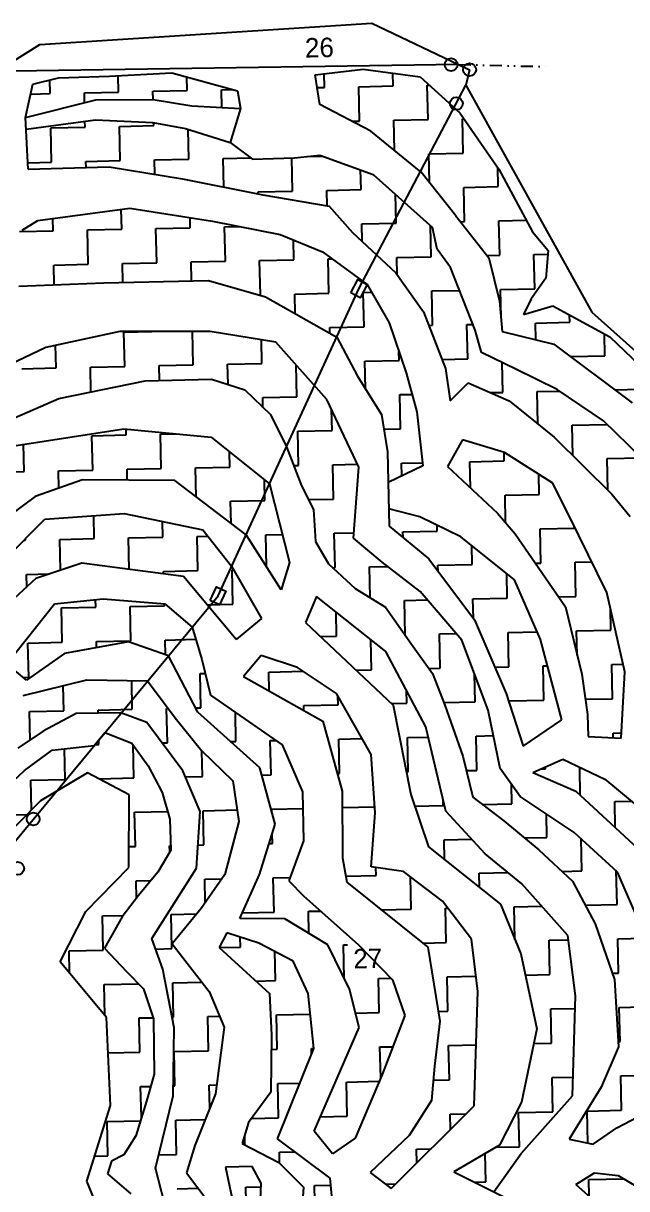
# Model space of a CAD drawing. Header units: metres. Extents: x 307416 to 309442, y 1927193 to 1928840.
# Drawn here: x 308684.5 to 308931.3, y 1928275.8 to 1928752.5 of the extents above; entities that cross this region are included whole.
import ezdxf

# ---------------------------------------------------------------- set-up
doc = ezdxf.new("R2010")
doc.units = ezdxf.units.M
doc.linetypes.add('DIVIDE', pattern=[1.25, 0.5, -0.25, 0, -0.25, 0, -0.25])
for name, color, linetype in [('POLY_HATCH', 12, 'Continuous'), ('POLY_PARCEL', 6, 'Continuous'), ('TEXT_PARCEL', 7, 'Continuous'), ('V_BOUND_LINE', 7, 'Continuous'), ('V_DIVIDE_LINE', 7, 'DIVIDE')]:
    doc.layers.add(name, color=color, linetype=linetype)
doc.styles.add('TEXT_MAP', font='')
doc.styles.get('TEXT_MAP').set_extended_font_data('Kruti Dev 050')

msp = doc.modelspace()

# ---------------------------------------------------------------- linework, layer by layer
for points in [[(308818.5, 1928642.23), (308821.37, 1928647.67), (308825.13, 1928645.69), (308822.27, 1928640.25)], [(308760.95, 1928516.43), (308763.52, 1928522.02), (308767.39, 1928520.24), (308764.82, 1928514.65)]]:
    msp.add_lwpolyline(points, close=True)
for centre in [(308859.5, 1928735.61), (308867.06, 1928733.53), (308861.66, 1928719.69), (308688.54, 1928427), (308682.21, 1928406.8)]:
    msp.add_circle(centre, 2.63)
at = {"layer": 'POLY_HATCH'}
for p, q in [((308688.44, 1928727.69), (308698.96, 1928730.24)), ((308698.96, 1928730.24), (308719.83, 1928730.96)), ((308719.83, 1928730.96), (308745.33, 1928732.3)), ((308745.33, 1928732.3), (308772.06, 1928724.9)), ((308803.95, 1928731.39), (308823.49, 1928733.7)), ((308805.75, 1928719.35), (308803.95, 1928731.39)), ((308823.49, 1928733.7), (308846.9, 1928730.64)), ((308846.9, 1928730.64), (308863.07, 1928715.85)), ((308685.39, 1928713.97), (308688.44, 1928727.69)), ((308772.06, 1928724.9), (308773.41, 1928717.62)), ((308685.39, 1928713.97), (308714.22, 1928721.18)), ((308714.22, 1928721.18), (308737.64, 1928721.3)), ((308737.64, 1928721.3), (308753.44, 1928718.82)), ((308753.44, 1928718.82), (308773.41, 1928717.62)), ((308773.41, 1928717.62), (308769.12, 1928703.74)), ((308826.6, 1928708.41), (308805.75, 1928719.35)), ((308863.07, 1928715.85), (308879.09, 1928692.9)), ((308686.47, 1928692.79), (308685.39, 1928713.97)), ((308685.64, 1928709.17), (308713.99, 1928713.1)), ((308713.99, 1928713.1), (308737.44, 1928712.01)), ((308737.44, 1928712.01), (308750.82, 1928709.48)), ((308750.82, 1928709.48), (308769.12, 1928703.74)), ((308847.25, 1928691.68), (308826.6, 1928708.41)), ((308769.12, 1928703.74), (308778.3, 1928696.96)), ((308778.3, 1928696.96), (308795.5, 1928697.51)), ((308795.5, 1928697.51), (308805.86, 1928698.59)), ((308805.86, 1928698.59), (308827.68, 1928690.74)), ((308686.47, 1928692.79), (308719.67, 1928693.85)), ((308719.67, 1928693.85), (308749.66, 1928688.86)), ((308861.45, 1928673.79), (308847.25, 1928691.68)), ((308879.09, 1928692.9), (308892.77, 1928667.16)), ((308749.66, 1928688.86), (308782.52, 1928682.32)), ((308827.68, 1928690.74), (308851.84, 1928668.98)), ((308782.52, 1928682.32), (308809.68, 1928677.67)), ((308690.45, 1928671.84), (308728.08, 1928676.87)), ((308728.08, 1928676.87), (308761.86, 1928671.59)), ((308809.68, 1928677.67), (308819.2, 1928666.98)), ((308861.45, 1928673.79), (308874.94, 1928656.56)), ((308684.09, 1928667.84), (308690.45, 1928671.84)), ((308761.86, 1928671.59), (308789.61, 1928666.18)), ((308853.86, 1928660.13), (308851.84, 1928668.98)), ((308892.77, 1928667.16), (308899.24, 1928659.65)), ((308789.61, 1928666.18), (308806.85, 1928659.03)), ((308819.2, 1928666.98), (308836.93, 1928650.42)), ((308806.85, 1928659.03), (308825.13, 1928645.69)), ((308859.27, 1928652.58), (308853.86, 1928660.13)), ((308899.24, 1928659.65), (308898.3, 1928648.22)), ((308874.94, 1928656.56), (308879.36, 1928638.89)), ((308836.93, 1928650.42), (308848.19, 1928634.52)), ((308869.29, 1928627.05), (308859.27, 1928652.58)), ((308898.3, 1928648.22), (308892.19, 1928639.75)), ((308682.74, 1928644.93), (308717.49, 1928646.42)), ((308717.49, 1928646.42), (308760.21, 1928647.37)), ((308760.21, 1928647.37), (308783.54, 1928640.64)), ((308825.13, 1928645.69), (308834.13, 1928629.99)), ((308783.54, 1928640.64), (308812.71, 1928624.11)), ((308879.36, 1928638.89), (308880.45, 1928626.4)), ((308892.19, 1928639.75), (308889.09, 1928633.38)), ((308848.19, 1928634.52), (308857.18, 1928611.3)), ((308889.09, 1928633.38), (308901.11, 1928636.88)), ((308901.11, 1928636.88), (308924.39, 1928624.3)), ((308834.13, 1928629.99), (308841.11, 1928609.55)), ((308724, 1928626.42), (308693.71, 1928619.95)), ((308760.95, 1928626.51), (308724, 1928626.42)), ((308787.85, 1928622.03), (308760.95, 1928626.51)), ((308871.92, 1928617.82), (308869.29, 1928627.05)), ((308880.45, 1928626.4), (308901.56, 1928621.21)), ((308924.39, 1928624.3), (308948.24, 1928601.51)), ((308693.71, 1928619.95), (308672.92, 1928610.08)), ((308808.66, 1928598.59), (308787.85, 1928622.03)), ((308812.71, 1928624.11), (308821.21, 1928608.15)), ((308901.56, 1928621.21), (308933.59, 1928597.29)), ((308886.21, 1928610.87), (308871.92, 1928617.82)), ((308857.18, 1928611.3), (308859.09, 1928598.02)), ((308902.95, 1928602.76), (308886.21, 1928610.87)), ((308699, 1928598.99), (308734.34, 1928606.31)), ((308734.34, 1928606.31), (308761.43, 1928606.91)), ((308761.43, 1928606.91), (308775.07, 1928602.54)), ((308821.21, 1928608.15), (308830.98, 1928592.44)), ((308841.11, 1928609.55), (308845.48, 1928593.58)), ((308859.09, 1928598.02), (308866.48, 1928605.43)), ((308866.48, 1928605.43), (308883.2, 1928598.13)), ((308775.07, 1928602.54), (308785.57, 1928592.49)), ((308921.81, 1928589.86), (308902.95, 1928602.76)), ((308670.77, 1928586.69), (308699, 1928598.99)), ((308821.77, 1928570.99), (308808.66, 1928598.59)), ((308883.2, 1928598.13), (308901.7, 1928583.2)), ((308785.57, 1928592.49), (308792.13, 1928579.26)), ((308830.98, 1928592.44), (308833.49, 1928577.28)), ((308845.48, 1928593.58), (308847.98, 1928571.53)), ((308681.61, 1928579.83), (308725.56, 1928586.58)), ((308725.56, 1928586.58), (308761.34, 1928583.17)), ((308946.57, 1928565.78), (308921.81, 1928589.86)), ((308761.34, 1928583.17), (308785.16, 1928564.08)), ((308864.1, 1928582.15), (308858.03, 1928571.25)), ((308881.3, 1928577.01), (308864.1, 1928582.15)), ((308901.7, 1928583.2), (308925.24, 1928559.9)), ((308792.13, 1928579.26), (308798.36, 1928563.35)), ((308833.49, 1928577.28), (308834.16, 1928546.87)), ((308901.17, 1928564.39), (308881.3, 1928577.01)), ((308819.51, 1928541.96), (308821.77, 1928570.99)), ((308847.98, 1928571.53), (308833.77, 1928564.69)), ((308858.03, 1928571.25), (308878.55, 1928552.11)), ((308708.7, 1928565.74), (308689.42, 1928559.01)), ((308746.51, 1928565.52), (308708.7, 1928565.74)), ((308775.62, 1928543.28), (308746.51, 1928565.52)), ((308785.16, 1928564.08), (308793.46, 1928531.92)), ((308798.36, 1928563.35), (308803.25, 1928553.65)), ((308911.7, 1928543.02), (308901.17, 1928564.39)), ((308689.42, 1928559.01), (308668.24, 1928543.32)), ((308925.24, 1928559.9), (308932.71, 1928550.78)), ((308803.25, 1928553.65), (308804.01, 1928540.59)), ((308846.71, 1928550.63), (308834.01, 1928553.86)), ((308677.38, 1928533.55), (308693.3, 1928549.65)), ((308693.3, 1928549.65), (308725.81, 1928551.94)), ((308725.81, 1928551.94), (308757.98, 1928545.3)), ((308863.48, 1928542.46), (308846.71, 1928550.63)), ((308878.55, 1928552.11), (308885.77, 1928543.74)), ((308757.98, 1928545.3), (308769.72, 1928530.43)), ((308790.03, 1928520.82), (308775.62, 1928543.28)), ((308834.16, 1928546.87), (308850.4, 1928533.47)), ((308885.77, 1928543.74), (308906.31, 1928513.77)), ((308804.01, 1928540.59), (308809.35, 1928531.37)), ((308831.32, 1928532.08), (308819.51, 1928541.96)), ((308885.47, 1928524.86), (308863.48, 1928542.46)), ((308923.27, 1928519.67), (308911.7, 1928543.02)), ((308708.4, 1928531.61), (308689.64, 1928525.42)), ((308750, 1928526.23), (308708.4, 1928531.61)), ((308769.72, 1928530.43), (308781.88, 1928509.09)), ((308793.46, 1928531.92), (308790.03, 1928520.82)), ((308809.35, 1928531.37), (308820.32, 1928521.33)), ((308846.8, 1928520.11), (308831.32, 1928532.08)), ((308850.4, 1928533.47), (308869.06, 1928508.53)), ((308689.64, 1928525.42), (308677.29, 1928514.12)), ((308771.57, 1928500.46), (308750, 1928526.23)), ((308896.06, 1928500.48), (308885.47, 1928524.86)), ((308820.32, 1928521.33), (308832.63, 1928513.67)), ((308863.91, 1928500.21), (308846.8, 1928520.11)), ((308930.52, 1928487.18), (308923.27, 1928519.67)), ((308677.81, 1928490.51), (308697.22, 1928515.09)), ((308697.22, 1928515.09), (308717.13, 1928517.1)), ((308717.13, 1928517.1), (308742.37, 1928515.04)), ((308742.37, 1928515.04), (308753.55, 1928505.51)), ((308804.42, 1928518.02), (308799.94, 1928507.41)), ((308832.75, 1928495.55), (308804.42, 1928518.02)), ((308832.63, 1928513.67), (308843.25, 1928498.49)), ((308906.31, 1928513.77), (308912.95, 1928486.29)), ((308753.55, 1928505.51), (308757.58, 1928492.28)), ((308781.88, 1928509.09), (308771.57, 1928500.46)), ((308799.94, 1928507.41), (308835.87, 1928473.56)), ((308869.06, 1928508.53), (308882.04, 1928478.4)), ((308904.83, 1928467.52), (308896.06, 1928500.48)), ((308727.49, 1928499.48), (308701.35, 1928494.7)), ((308743.85, 1928493.79), (308727.49, 1928499.48)), ((308849.17, 1928464.66), (308832.75, 1928495.55)), ((308843.25, 1928498.49), (308851.92, 1928486.53)), ((308874.69, 1928471.48), (308863.91, 1928500.21)), ((308701.35, 1928494.7), (308685.83, 1928483.86)), ((308755.96, 1928470.71), (308743.85, 1928493.79)), ((308757.58, 1928492.28), (308761.05, 1928477.66)), ((308781.86, 1928493.88), (308774.58, 1928485.27)), ((308796.67, 1928488.96), (308781.86, 1928493.88)), ((308685.83, 1928483.86), (308677.81, 1928490.51)), ((308812.66, 1928478.29), (308796.67, 1928488.96)), ((308851.92, 1928486.53), (308856.88, 1928473.57)), ((308912.95, 1928486.29), (308915.33, 1928469.77)), ((308929.11, 1928460.02), (308930.52, 1928487.18)), ((308684.4, 1928477.53), (308710.51, 1928483.88)), ((308710.51, 1928483.88), (308735.31, 1928483.49)), ((308735.31, 1928483.49), (308746.56, 1928468.4)), ((308774.58, 1928485.27), (308807.02, 1928467.09)), ((308761.05, 1928477.66), (308790.38, 1928457.31)), ((308826.86, 1928453.41), (308812.66, 1928478.29)), ((308882.04, 1928478.4), (308889.04, 1928456.82)), ((308835.87, 1928473.56), (308842.98, 1928436.97)), ((308856.88, 1928473.57), (308864.35, 1928452.71)), ((308706.14, 1928470.11), (308692.64, 1928462.99)), ((308724.46, 1928470.38), (308706.14, 1928470.11)), ((308735.1, 1928466.55), (308724.46, 1928470.38)), ((308746.56, 1928468.4), (308757.35, 1928454.99)), ((308781.23, 1928447.88), (308755.96, 1928470.71)), ((308807.02, 1928467.09), (308815, 1928438.4)), ((308879.56, 1928447.68), (308874.69, 1928471.48)), ((308889.04, 1928456.82), (308904.83, 1928467.52)), ((308915.33, 1928469.77), (308915.53, 1928460.73)), ((308692.64, 1928462.99), (308682.3, 1928455.93)), ((308713.47, 1928457.11), (308717.81, 1928462.35)), ((308717.81, 1928462.35), (308728.96, 1928458.02)), ((308749.71, 1928446.67), (308735.1, 1928466.55)), ((308857.28, 1928430.19), (308849.17, 1928464.66)), ((308728.96, 1928458.02), (308735.53, 1928448.83)), ((308915.53, 1928460.73), (308929.11, 1928460.02)), ((308685.06, 1928446.86), (308696.34, 1928455.18)), ((308696.34, 1928455.18), (308713.47, 1928457.11)), ((308757.35, 1928454.99), (308770.23, 1928442.68)), ((308790.38, 1928457.31), (308798.68, 1928438.07)), ((308828.42, 1928429.48), (308826.86, 1928453.41)), ((308864.35, 1928452.71), (308868.46, 1928435.99)), ((308735.53, 1928448.83), (308741.29, 1928437.92)), ((308787.52, 1928424.92), (308781.23, 1928447.88)), ((308892.9, 1928446.04), (308905.18, 1928451.46)), ((308905.18, 1928451.46), (308922.44, 1928443.3)), ((308669.25, 1928432.08), (308685.06, 1928446.86)), ((308710.74, 1928445.85), (308691.47, 1928434.47)), ((308727.79, 1928436.87), (308710.74, 1928445.85)), ((308756.9, 1928430.04), (308749.71, 1928446.67)), ((308887.78, 1928436.27), (308879.56, 1928447.68)), ((308892.9, 1928446.04), (308910.46, 1928438.46)), ((308922.44, 1928443.3), (308938.31, 1928430.09)), ((308770.23, 1928442.68), (308772.7, 1928425.94)), ((308815, 1928438.4), (308815.08, 1928411.1)), ((308910.46, 1928438.46), (308937.53, 1928413.45)), ((308691.47, 1928434.47), (308670.28, 1928412.89)), ((308727.65, 1928407.21), (308727.79, 1928436.87)), ((308741.29, 1928437.92), (308744.51, 1928426.96)), ((308798.68, 1928438.07), (308799.12, 1928418.13)), ((308842.98, 1928436.97), (308850.28, 1928415.61)), ((308868.46, 1928435.99), (308881.06, 1928426.22)), ((308909.84, 1928421.55), (308887.78, 1928436.27)), ((308755.32, 1928406.9), (308756.9, 1928430.04)), ((308826.81, 1928407.39), (308828.42, 1928429.48)), ((308873.42, 1928412.7), (308857.28, 1928430.19)), ((308744.51, 1928426.96), (308744.79, 1928414.23)), ((308772.7, 1928425.94), (308766.88, 1928404.29)), ((308781.15, 1928404.31), (308787.52, 1928424.92)), ((308881.06, 1928426.22), (308895.34, 1928414.4)), ((308927.59, 1928405.28), (308909.84, 1928421.55)), ((308799.12, 1928418.13), (308793.19, 1928401.73)), ((308850.28, 1928415.61), (308879.67, 1928392.11)), ((308744.79, 1928414.23), (308739.47, 1928405.2)), ((308815.08, 1928411.1), (308816.87, 1928401.17)), ((308888.4, 1928400.44), (308873.42, 1928412.7)), ((308895.34, 1928414.4), (308909.17, 1928401.62)), ((308710.02, 1928389.16), (308727.65, 1928407.21)), ((308739.47, 1928405.2), (308731.61, 1928395.69)), ((308737.05, 1928378.15), (308755.32, 1928406.9)), ((308839.98, 1928405.59), (308826.81, 1928407.39)), ((308856, 1928393.34), (308839.98, 1928405.59)), ((308937.52, 1928382.32), (308927.59, 1928405.28)), ((308766.88, 1928404.29), (308757.21, 1928390.42)), ((308773.14, 1928386.28), (308781.15, 1928404.31)), ((308793.19, 1928401.73), (308799.1, 1928395.56)), ((308816.87, 1928401.17), (308850.02, 1928374.61)), ((308907.24, 1928379.33), (308888.4, 1928400.44)), ((308909.17, 1928401.62), (308918.43, 1928384.08)), ((308731.61, 1928395.69), (308725.01, 1928387.06)), ((308799.1, 1928395.56), (308821.59, 1928375.59)), ((308867.89, 1928377.86), (308856, 1928393.34)), ((308879.67, 1928392.11), (308888, 1928371.82)), ((308699.61, 1928368.65), (308710.02, 1928389.16)), ((308725.01, 1928387.06), (308717.66, 1928374.16)), ((308757.21, 1928390.42), (308745.45, 1928375.99)), ((308791.52, 1928386.16), (308773.14, 1928386.28)), ((308809.09, 1928375.53), (308791.52, 1928386.16)), ((308918.43, 1928384.08), (308926.41, 1928361.37)), ((308741.53, 1928365.65), (308737.05, 1928378.15)), ((308767.76, 1928380.42), (308764.66, 1928374.43)), ((308780.87, 1928376.22), (308767.76, 1928380.42)), ((308870.47, 1928356.39), (308867.89, 1928377.86)), ((308910.41, 1928354.73), (308907.24, 1928379.33)), ((308717.66, 1928374.16), (308726.78, 1928364.6)), ((308745.45, 1928375.99), (308760.59, 1928356.38)), ((308764.66, 1928374.43), (308785.28, 1928355.59)), ((308794.95, 1928368.9), (308780.87, 1928376.22)), ((308817.89, 1928357.35), (308809.09, 1928375.53)), ((308821.59, 1928375.59), (308835.56, 1928361.2)), ((308850.02, 1928374.61), (308854.89, 1928344.27)), ((308888, 1928371.82), (308894.52, 1928341.2)), ((308718.57, 1928345.83), (308699.61, 1928368.65)), ((308801.08, 1928355.57), (308794.95, 1928368.9)), ((308726.78, 1928364.6), (308733.73, 1928357.54)), ((308746.26, 1928341.61), (308741.53, 1928365.65)), ((308733.73, 1928357.54), (308737.82, 1928345.32)), ((308821.91, 1928341.69), (308817.89, 1928357.35)), ((308835.56, 1928361.2), (308840.61, 1928346.61)), ((308926.41, 1928361.37), (308927.95, 1928333.85)), ((308760.59, 1928356.38), (308766.68, 1928341.82)), ((308785.28, 1928355.59), (308786.1, 1928338.55)), ((308803.37, 1928333.18), (308801.08, 1928355.57)), ((308868.88, 1928309.64), (308870.47, 1928356.39)), ((308909.22, 1928313.76), (308910.41, 1928354.73)), ((308720.17, 1928309.8), (308718.57, 1928345.83)), ((308737.82, 1928345.32), (308738, 1928322.63)), ((308840.61, 1928346.61), (308831.26, 1928322.48)), ((308854.89, 1928344.27), (308852.67, 1928325.85)), ((308745.82, 1928313.78), (308746.26, 1928341.61)), ((308766.68, 1928341.82), (308763.14, 1928314.62)), ((308786.1, 1928338.55), (308785.72, 1928315.2)), ((308803.42, 1928299.29), (308821.91, 1928341.69)), ((308894.52, 1928341.2), (308888.36, 1928311.14)), ((308927.95, 1928333.85), (308920.84, 1928317.34)), ((308788.53, 1928296.22), (308803.37, 1928333.18)), ((308852.67, 1928325.85), (308851.5, 1928311.88)), ((308738, 1928322.63), (308734.85, 1928311.52)), ((308831.26, 1928322.48), (308820.29, 1928296.51)), ((308763.14, 1928314.62), (308754.68, 1928293.43)), ((308785.72, 1928315.2), (308776.56, 1928302.88)), ((308920.84, 1928317.34), (308907.78, 1928296.1)), ((308710.43, 1928278.86), (308720.17, 1928309.8)), ((308734.85, 1928311.52), (308730.5, 1928297.42)), ((308738.6, 1928284.23), (308745.82, 1928313.78)), ((308834.97, 1928275.82), (308868.88, 1928309.64)), ((308851.5, 1928311.88), (308842.37, 1928297.5)), ((308888.36, 1928311.14), (308879.3, 1928293.62)), ((308888.21, 1928290.2), (308909.22, 1928313.76)), ((308927.3, 1928300.74), (308938.5, 1928306.56)), ((308776.56, 1928302.88), (308774.06, 1928294.3)), ((308917.64, 1928293.99), (308927.3, 1928300.74)), ((308730.5, 1928297.42), (308725.57, 1928289.67)), ((308809.99, 1928280.08), (308788.53, 1928296.22)), ((308810.98, 1928290.01), (308803.42, 1928299.29)), ((308820.29, 1928296.51), (308810.98, 1928290.01)), ((308842.37, 1928297.5), (308826.42, 1928282.45)), ((308907.78, 1928296.1), (308917.64, 1928293.99)), ((308754.68, 1928293.43), (308751.25, 1928282.33)), ((308774.06, 1928294.3), (308789.05, 1928286.55)), ((308879.3, 1928293.62), (308860.64, 1928282.71)), ((308720.54, 1928287.01), (308718.95, 1928281.89)), ((308725.57, 1928289.67), (308720.54, 1928287.01)), ((308789.05, 1928286.55), (308799.15, 1928276.45)), ((308877.01, 1928274.53), (308888.21, 1928290.2)), ((308718.95, 1928281.89), (308728.48, 1928273.61)), ((308746.15, 1928254.65), (308738.6, 1928284.23)), ((308751.25, 1928282.33), (308760.99, 1928269.43)), ((308778.09, 1928284.87), (308767.15, 1928284.63)), ((308767.15, 1928284.63), (308772.56, 1928259.32)), ((308781.87, 1928278.09), (308778.09, 1928284.87)), ((308826.42, 1928282.45), (308834.97, 1928275.82)), ((308860.64, 1928282.71), (308898.87, 1928263.61)), ((308910.53, 1928277.48), (308918.14, 1928282.33)), ((308918.14, 1928282.33), (308927.89, 1928281.16)), ((308927.89, 1928281.16), (308940.21, 1928273.79)), ((308721.45, 1928252.11), (308710.43, 1928278.86)), ((308780.82, 1928252.63), (308781.87, 1928278.09)), ((308799.15, 1928276.45), (308797.78, 1928257.12)), ((308811.14, 1928268.44), (308809.99, 1928280.08)), ((308910.53, 1928277.48), (308928.64, 1928261.53))]:
    msp.add_line(p, q, dxfattribs=at)
at = {"layer": 'POLY_HATCH', "linetype": 'Continuous'}
for p, q in [((308695.45, 1928723.78), (308695.33, 1928729.36)), ((308723.51, 1928724.4), (308723.36, 1928731.14)), ((308751.57, 1928725.02), (308751.45, 1928730.6)), ((308807.69, 1928726.26), (308807.56, 1928731.82)), ((308835.75, 1928726.88), (308835.63, 1928732.11)), ((308709.48, 1928724.09), (308723.51, 1928724.4)), ((308737.54, 1928724.71), (308751.57, 1928725.02)), ((308737.62, 1928721.3), (308737.54, 1928724.71)), ((308765.6, 1928725.33), (308770.14, 1928725.43)), ((308765.76, 1928718.08), (308765.6, 1928725.33)), ((308804.72, 1928726.2), (308807.69, 1928726.26)), ((308821.72, 1928726.57), (308835.75, 1928726.88)), ((308822.03, 1928712.54), (308821.72, 1928726.57)), ((308849.77, 1928727.19), (308850.65, 1928727.21)), ((308850.08, 1928713.16), (308849.77, 1928727.19)), ((308687.54, 1928723.6), (308695.45, 1928723.78)), ((308709.57, 1928720.02), (308709.48, 1928724.09)), ((308695.76, 1928709.75), (308709.79, 1928710.06)), ((308709.79, 1928710.06), (308709.74, 1928712.51)), ((308723.82, 1928710.37), (308737.85, 1928710.68)), ((308724.13, 1928696.34), (308723.82, 1928710.37)), ((308737.85, 1928710.68), (308737.82, 1928711.94)), ((308818.86, 1928712.47), (308822.03, 1928712.54)), ((308836.06, 1928712.85), (308850.08, 1928713.16)), ((308836.33, 1928700.53), (308836.06, 1928712.85)), ((308864.11, 1928713.48), (308864.72, 1928713.49)), ((308864.42, 1928699.45), (308864.11, 1928713.48)), ((308696.07, 1928695.72), (308695.76, 1928709.75)), ((308752.19, 1928696.96), (308751.92, 1928709.13)), ((308710.1, 1928696.03), (308724.13, 1928696.34)), ((308710.16, 1928693.55), (308710.1, 1928696.03)), ((308738.16, 1928696.65), (308752.19, 1928696.96)), ((308738.29, 1928690.75), (308738.16, 1928696.65)), ((308766.22, 1928697.27), (308777.54, 1928697.52)), ((308766.48, 1928685.51), (308766.22, 1928697.27)), ((308794.59, 1928683.86), (308794.29, 1928697.47)), ((308800.47, 1928698.03), (308807.02, 1928698.18)), ((308850.4, 1928699.14), (308864.42, 1928699.45)), ((308850.66, 1928687.39), (308850.4, 1928699.14)), ((308686.33, 1928695.51), (308696.07, 1928695.72)), ((308822.65, 1928684.49), (308822.47, 1928692.61)), ((308878.76, 1928685.73), (308878.59, 1928693.61)), ((308780.56, 1928683.55), (308794.59, 1928683.86)), ((308780.58, 1928682.71), (308780.56, 1928683.55)), ((308808.62, 1928684.18), (308822.65, 1928684.49)), ((308808.76, 1928677.83), (308808.62, 1928684.18)), ((308836.99, 1928670.77), (308836.73, 1928682.59)), ((308864.73, 1928685.42), (308878.76, 1928685.73)), ((308865.05, 1928671.39), (308864.73, 1928685.42)), ((308696.7, 1928667.66), (308696.58, 1928672.66)), ((308724.75, 1928668.28), (308724.57, 1928676.41)), ((308752.81, 1928668.9), (308752.72, 1928673.02)), ((308879.07, 1928671.7), (308890.23, 1928671.94)), ((308682.9, 1928667.36), (308696.7, 1928667.66)), ((308710.72, 1928667.97), (308724.75, 1928668.28)), ((308711.04, 1928653.94), (308710.72, 1928667.97)), ((308738.78, 1928668.59), (308752.81, 1928668.9)), ((308739.09, 1928654.57), (308738.78, 1928668.59)), ((308766.84, 1928669.21), (308773.32, 1928669.36)), ((308767.15, 1928655.19), (308766.84, 1928669.21)), ((308822.96, 1928670.46), (308836.99, 1928670.77)), ((308823.12, 1928663.33), (308822.96, 1928670.46)), ((308851.33, 1928657.05), (308851.05, 1928669.69)), ((308863.35, 1928671.35), (308865.05, 1928671.39)), ((308879.38, 1928657.67), (308879.07, 1928671.7)), ((308795.21, 1928655.81), (308795.03, 1928663.93)), ((308874.15, 1928657.55), (308879.38, 1928657.67)), ((308893.41, 1928657.98), (308899.12, 1928658.11)), ((308893.72, 1928643.95), (308893.41, 1928657.98)), ((308697.01, 1928653.63), (308711.04, 1928653.94)), ((308697.18, 1928645.55), (308697.01, 1928653.63)), ((308725.06, 1928654.25), (308739.09, 1928654.57)), ((308725.23, 1928646.59), (308725.06, 1928654.25)), ((308753.12, 1928654.88), (308767.15, 1928655.19)), ((308753.29, 1928647.21), (308753.12, 1928654.88)), ((308781.18, 1928655.5), (308795.21, 1928655.81)), ((308781.49, 1928641.47), (308781.18, 1928655.5)), ((308809.24, 1928656.12), (308810.8, 1928656.15)), ((308809.55, 1928642.09), (308809.24, 1928656.12)), ((308837.3, 1928656.74), (308851.33, 1928657.05)), ((308837.45, 1928649.68), (308837.3, 1928656.74)), ((308879.7, 1928643.64), (308893.72, 1928643.95)), ((308879.95, 1928632.15), (308879.7, 1928643.64)), ((308780.74, 1928641.45), (308781.49, 1928641.47)), ((308795.52, 1928641.78), (308809.55, 1928642.09)), ((308795.7, 1928633.75), (308795.52, 1928641.78)), ((308823.58, 1928642.4), (308826.98, 1928642.47)), ((308823.89, 1928628.37), (308823.58, 1928642.4)), ((308851.64, 1928643.02), (308862.93, 1928643.27)), ((308851.95, 1928628.99), (308851.64, 1928643.02)), ((308865.98, 1928629.3), (308868.39, 1928629.35)), ((308866.29, 1928615.27), (308865.98, 1928629.3)), ((308894.03, 1928629.92), (308908.06, 1928630.23)), ((308894.19, 1928623.02), (308894.03, 1928629.92)), ((308908.06, 1928630.23), (308908, 1928633.16)), ((308725.68, 1928626.2), (308737.11, 1928626.45)), ((308726, 1928612.17), (308725.68, 1928626.2)), ((308754.05, 1928612.79), (308753.75, 1928626.49)), ((308809.86, 1928628.06), (308823.89, 1928628.37)), ((308809.91, 1928625.7), (308809.86, 1928628.06)), ((308850.34, 1928628.95), (308851.95, 1928628.99)), ((308922.4, 1928616.51), (308922.2, 1928625.48)), ((308697.94, 1928611.55), (308697.73, 1928620.81)), ((308782.11, 1928613.41), (308781.9, 1928623.02)), ((308838.23, 1928614.65), (308838.15, 1928618.22)), ((308855.73, 1928615.04), (308866.29, 1928615.27)), ((308908.37, 1928616.2), (308922.4, 1928616.51)), ((308908.38, 1928616.12), (308908.37, 1928616.2)), ((308683.91, 1928611.24), (308697.94, 1928611.55)), ((308711.97, 1928611.86), (308726, 1928612.17)), ((308712.19, 1928601.72), (308711.97, 1928611.86)), ((308740.02, 1928612.48), (308754.05, 1928612.79)), ((308740.16, 1928606.44), (308740.02, 1928612.48)), ((308768.08, 1928613.1), (308782.11, 1928613.41)), ((308768.27, 1928604.72), (308768.08, 1928613.1)), ((308796.45, 1928599.69), (308796.16, 1928612.67)), ((308824.2, 1928614.34), (308838.23, 1928614.65)), ((308824.45, 1928602.94), (308824.2, 1928614.34)), ((308880.63, 1928601.55), (308880.36, 1928613.72)), ((308838.54, 1928600.62), (308843.52, 1928600.73)), ((308838.85, 1928586.59), (308838.54, 1928600.62)), ((308875.62, 1928601.44), (308880.63, 1928601.55)), ((308894.66, 1928601.86), (308903.96, 1928602.07)), ((308894.95, 1928588.65), (308894.66, 1928601.86)), ((308926.53, 1928602.57), (308936.74, 1928602.79)), ((308782.42, 1928599.38), (308796.45, 1928599.69)), ((308782.51, 1928595.42), (308782.42, 1928599.38)), ((308810.79, 1928585.97), (308810.6, 1928594.5)), ((308726.62, 1928584.11), (308726.56, 1928586.49)), ((308831.97, 1928586.44), (308838.85, 1928586.59)), ((308908.99, 1928588.14), (308923.02, 1928588.45)), ((308909.27, 1928575.71), (308908.99, 1928588.14)), ((308923.02, 1928588.45), (308923.02, 1928588.68)), ((308712.59, 1928583.8), (308726.62, 1928584.11)), ((308712.9, 1928569.77), (308712.59, 1928583.8)), ((308740.65, 1928584.42), (308746.83, 1928584.56)), ((308740.96, 1928570.39), (308740.65, 1928584.42)), ((308796.76, 1928585.66), (308810.79, 1928585.97)), ((308797.07, 1928571.63), (308796.76, 1928585.66)), ((308684.84, 1928569.15), (308684.59, 1928580.29)), ((308769.01, 1928571.01), (308768.88, 1928577.13)), ((308881.25, 1928573.49), (308881.17, 1928577.05)), ((308811.1, 1928571.94), (308821.21, 1928572.17)), ((308811.41, 1928557.91), (308811.1, 1928571.94)), ((308839.16, 1928572.56), (308847.84, 1928572.75)), ((308839.28, 1928567.34), (308839.16, 1928572.56)), ((308867.22, 1928573.18), (308881.25, 1928573.49)), ((308867.46, 1928562.47), (308867.22, 1928573.18)), ((308923.33, 1928574.43), (308937.36, 1928574.74)), ((308923.62, 1928561.5), (308923.33, 1928574.43)), ((308673.69, 1928568.9), (308684.84, 1928569.15)), ((308698.87, 1928569.46), (308712.9, 1928569.77)), ((308699.03, 1928562.36), (308698.87, 1928569.46)), ((308726.93, 1928570.08), (308740.96, 1928570.39)), ((308727.02, 1928565.63), (308726.93, 1928570.08)), ((308754.98, 1928570.7), (308769.01, 1928571.01)), ((308755.25, 1928558.85), (308754.98, 1928570.7)), ((308795.13, 1928571.59), (308797.07, 1928571.63)), ((308895.59, 1928559.78), (308895.4, 1928568.05)), ((308783.35, 1928557.29), (308783.17, 1928565.68)), ((308801.22, 1928557.69), (308811.41, 1928557.91)), ((308881.56, 1928559.46), (308895.59, 1928559.78)), ((308881.8, 1928548.34), (308881.56, 1928559.46)), ((308769.32, 1928556.98), (308783.35, 1928557.29)), ((308769.52, 1928547.94), (308769.32, 1928556.98)), ((308713.52, 1928541.71), (308713.31, 1928551.06)), ((308741.58, 1928542.33), (308741.44, 1928548.72)), ((308783.66, 1928543.26), (308790.49, 1928543.41)), ((308783.95, 1928530.29), (308783.66, 1928543.26)), ((308811.72, 1928543.88), (308819.68, 1928544.06)), ((308812.03, 1928529.85), (308811.72, 1928543.88)), ((308839.78, 1928544.5), (308853.81, 1928544.81)), ((308839.83, 1928542.19), (308839.78, 1928544.5)), ((308853.81, 1928544.81), (308853.76, 1928547.19)), ((308895.9, 1928545.75), (308909.93, 1928546.06)), ((308896.21, 1928531.72), (308895.9, 1928545.75)), ((308909.93, 1928546.06), (308909.91, 1928546.64)), ((308684.83, 1928541.08), (308685.46, 1928541.09)), ((308685.46, 1928541.09), (308685.45, 1928541.7)), ((308699.49, 1928541.4), (308713.52, 1928541.71)), ((308699.77, 1928528.76), (308699.49, 1928541.4)), ((308727.55, 1928542.02), (308741.58, 1928542.33)), ((308727.83, 1928529.1), (308727.55, 1928542.02)), ((308755.61, 1928542.64), (308760, 1928542.74)), ((308755.92, 1928528.61), (308755.61, 1928542.64)), ((308868.15, 1928531.1), (308867.98, 1928538.86)), ((308769.94, 1928528.92), (308770.57, 1928528.94)), ((308770.26, 1928514.89), (308769.94, 1928528.92)), ((308811.03, 1928529.83), (308812.03, 1928529.85)), ((308826.06, 1928530.16), (308833.59, 1928530.33)), ((308826.34, 1928517.58), (308826.06, 1928530.16)), ((308854.12, 1928530.79), (308868.15, 1928531.1)), ((308854.17, 1928528.43), (308854.12, 1928530.79)), ((308894.04, 1928531.67), (308896.21, 1928531.72)), ((308910.24, 1928532.03), (308917.07, 1928532.18)), ((308910.55, 1928518), (308910.24, 1928532.03)), ((308685.77, 1928527.06), (308695.25, 1928527.27)), ((308685.88, 1928521.98), (308685.77, 1928527.06)), ((308741.89, 1928528.3), (308755.92, 1928528.61)), ((308741.91, 1928527.28), (308741.89, 1928528.3)), ((308882.49, 1928517.38), (308882.27, 1928527.42)), ((308714.14, 1928513.65), (308714.07, 1928516.79)), ((308742.2, 1928514.27), (308742.18, 1928515.05)), ((308759.69, 1928514.66), (308764.57, 1928514.77)), ((308764.88, 1928514.78), (308770.26, 1928514.89)), ((308840.4, 1928516.45), (308849.78, 1928516.65)), ((308840.71, 1928502.42), (308840.4, 1928516.45)), ((308868.46, 1928517.07), (308882.49, 1928517.38)), ((308868.64, 1928509.1), (308868.46, 1928517.07)), ((308903.52, 1928517.84), (308910.55, 1928518)), ((308700.11, 1928513.34), (308714.14, 1928513.65)), ((308700.42, 1928499.31), (308700.11, 1928513.34)), ((308728.17, 1928513.96), (308742.2, 1928514.27)), ((308728.48, 1928499.93), (308728.17, 1928513.96)), ((308812.65, 1928501.8), (308812.43, 1928511.67)), ((308924.89, 1928504.28), (308924.69, 1928513.3)), ((308742.51, 1928500.24), (308755.07, 1928500.52)), ((308771.22, 1928500.88), (308772.1, 1928500.9)), ((308806.05, 1928501.65), (308812.65, 1928501.8)), ((308826.99, 1928488.08), (308826.72, 1928500.33)), ((308840.5, 1928502.41), (308840.71, 1928502.42)), ((308854.74, 1928502.73), (308861.61, 1928502.88)), ((308855.05, 1928488.7), (308854.74, 1928502.73)), ((308882.8, 1928503.35), (308894.7, 1928503.61)), ((308883.11, 1928489.32), (308882.8, 1928503.35)), ((308910.86, 1928503.97), (308924.89, 1928504.28)), ((308911.08, 1928494.05), (308910.86, 1928503.97)), ((308686.39, 1928499), (308700.42, 1928499.31)), ((308686.7, 1928484.97), (308686.39, 1928499)), ((308714.45, 1928499.62), (308728.48, 1928499.93)), ((308714.5, 1928497.1), (308714.45, 1928499.62)), ((308742.64, 1928494.21), (308742.51, 1928500.24)), ((308756.85, 1928486.53), (308758.93, 1928486.57)), ((308757.16, 1928472.5), (308756.85, 1928486.53)), ((308784.91, 1928487.15), (308798.93, 1928487.46)), ((308785.08, 1928479.39), (308784.91, 1928487.15)), ((308820.6, 1928487.94), (308826.99, 1928488.08)), ((308850.43, 1928488.6), (308855.05, 1928488.7)), ((308869.39, 1928474.98), (308869.14, 1928486.26)), ((308877.39, 1928489.19), (308883.11, 1928489.32)), ((308897.14, 1928489.63), (308898.93, 1928489.67)), ((308897.45, 1928475.6), (308897.14, 1928489.63)), ((308925.2, 1928490.25), (308929.81, 1928490.35)), ((308925.51, 1928476.22), (308925.2, 1928490.25)), ((308684.54, 1928484.93), (308686.7, 1928484.97)), ((308701.04, 1928471.25), (308700.81, 1928481.52)), ((308729.1, 1928471.88), (308728.84, 1928483.59)), ((308813.27, 1928473.74), (308813.19, 1928477.36)), ((308841.33, 1928474.36), (308841.22, 1928479.62)), ((308715.07, 1928471.57), (308729.1, 1928471.88)), ((308743.13, 1928472.19), (308743.73, 1928472.2)), ((308743.44, 1928458.16), (308743.13, 1928472.19)), ((308755.04, 1928472.45), (308757.16, 1928472.5)), ((308799.24, 1928473.43), (308813.27, 1928473.74)), ((308799.29, 1928471.42), (308799.24, 1928473.43)), ((308835.16, 1928474.22), (308841.33, 1928474.36)), ((308856.45, 1928474.69), (308869.39, 1928474.98)), ((308883.42, 1928475.29), (308897.45, 1928475.6)), ((308883.45, 1928474.07), (308883.42, 1928475.29)), ((308914.43, 1928475.98), (308925.51, 1928476.22)), ((308687.01, 1928470.94), (308701.04, 1928471.25)), ((308687.27, 1928459.32), (308687.01, 1928470.94)), ((308715.1, 1928470.24), (308715.07, 1928471.57)), ((308771.5, 1928458.78), (308771.24, 1928470.59)), ((308925.82, 1928462.19), (308929.22, 1928462.27)), ((308925.86, 1928460.19), (308925.82, 1928462.19)), ((308713.79, 1928457.5), (308715.38, 1928457.54)), ((308715.38, 1928457.54), (308715.34, 1928459.37)), ((308729.72, 1928443.82), (308729.42, 1928457.38)), ((308741.3, 1928458.11), (308743.44, 1928458.16)), ((308769.22, 1928458.73), (308771.5, 1928458.78)), ((308785.53, 1928459.09), (308787.74, 1928459.14)), ((308785.84, 1928445.06), (308785.53, 1928459.09)), ((308813.58, 1928459.71), (308823.15, 1928459.92)), ((308813.89, 1928445.68), (308813.58, 1928459.71)), ((308841.64, 1928460.33), (308850.15, 1928460.52)), ((308841.95, 1928446.3), (308841.64, 1928460.33)), ((308869.7, 1928460.95), (308876.81, 1928461.11)), ((308870.01, 1928446.92), (308869.7, 1928460.95)), ((308701.66, 1928443.2), (308701.38, 1928455.75)), ((308757.78, 1928444.44), (308757.55, 1928454.81)), ((308898.07, 1928447.54), (308898.05, 1928448.31)), ((308912.1, 1928447.85), (308912.78, 1928447.87)), ((308912.35, 1928436.72), (308912.1, 1928447.85)), ((308687.63, 1928442.89), (308701.66, 1928443.2)), ((308715.69, 1928443.51), (308729.72, 1928443.82)), ((308715.7, 1928443.24), (308715.69, 1928443.51)), ((308750.74, 1928444.28), (308757.78, 1928444.44)), ((308782.03, 1928444.97), (308785.84, 1928445.06)), ((308812.98, 1928445.66), (308813.89, 1928445.68)), ((308841.17, 1928446.28), (308841.95, 1928446.3)), ((308865.79, 1928446.83), (308870.01, 1928446.92)), ((308896.21, 1928447.5), (308898.07, 1928447.54)), ((308687.9, 1928430.83), (308687.63, 1928442.89)), ((308884.35, 1928433.2), (308884.17, 1928441.28)), ((308856.29, 1928432.58), (308856.25, 1928434.6)), ((308926.44, 1928434.13), (308933.27, 1928434.28)), ((308926.67, 1928423.48), (308926.44, 1928434.13)), ((308673.91, 1928428.55), (308685.91, 1928428.81)), ((308730.03, 1928429.79), (308743.59, 1928430.09)), ((308730.34, 1928415.76), (308730.03, 1928429.79)), ((308758.09, 1928430.41), (308771.99, 1928430.72)), ((308758.4, 1928416.38), (308758.09, 1928430.41)), ((308786.15, 1928431.03), (308798.83, 1928431.31)), ((308786.17, 1928429.83), (308786.15, 1928431.03)), ((308815.02, 1928431.67), (308828.23, 1928431.96)), ((308828.23, 1928431.96), (308828.22, 1928432.56)), ((308844.56, 1928432.32), (308856.29, 1928432.58)), ((308872.39, 1928432.94), (308884.35, 1928433.2)), ((308898.69, 1928419.48), (308898.48, 1928429.14)), ((308786.46, 1928417), (308786.36, 1928421.19)), ((308889.44, 1928419.28), (308898.69, 1928419.48)), ((308727.69, 1928415.7), (308730.34, 1928415.76)), ((308744.37, 1928416.07), (308744.75, 1928416.08)), ((308744.42, 1928413.62), (308744.37, 1928416.07)), ((308755.96, 1928416.33), (308758.4, 1928416.38)), ((308785.06, 1928416.97), (308786.46, 1928417)), ((308856.6, 1928418.55), (308867.8, 1928418.8)), ((308856.78, 1928410.41), (308856.6, 1928418.55)), ((308913.03, 1928405.76), (308912.74, 1928418.89)), ((308828.85, 1928403.9), (308828.78, 1928407.12)), ((308870.94, 1928404.83), (308882.71, 1928405.09)), ((308904.88, 1928405.58), (308913.03, 1928405.76)), ((308927.37, 1928392.05), (308927.07, 1928405.76)), ((308730.65, 1928401.73), (308736.71, 1928401.86)), ((308730.81, 1928394.64), (308730.65, 1928401.73)), ((308758.71, 1928402.35), (308765.63, 1928402.5)), ((308758.92, 1928392.88), (308758.71, 1928402.35)), ((308786.77, 1928402.97), (308793.69, 1928403.12)), ((308787.08, 1928388.94), (308786.77, 1928402.97)), ((308816.43, 1928403.63), (308828.85, 1928403.9)), ((308843.19, 1928390.18), (308842.9, 1928403.35)), ((308871.07, 1928398.99), (308870.94, 1928404.83)), ((308885.28, 1928391.12), (308896.5, 1928391.36)), ((308885.58, 1928377.72), (308885.28, 1928391.12)), ((308914.38, 1928391.76), (308927.37, 1928392.05)), ((308716.93, 1928387.39), (308725.41, 1928387.58)), ((308717.24, 1928373.36), (308716.93, 1928387.39)), ((308744.99, 1928388.01), (308755.43, 1928388.24)), ((308745.3, 1928373.98), (308744.99, 1928388.01)), ((308774.2, 1928388.66), (308787.08, 1928388.94)), ((308801.11, 1928389.25), (308806.08, 1928389.36)), ((308801.31, 1928380.24), (308801.11, 1928389.25)), ((308830.92, 1928389.91), (308843.19, 1928390.18)), ((308857.22, 1928390.49), (308858.17, 1928390.52)), ((308857.53, 1928376.47), (308857.22, 1928390.49)), ((308773.36, 1928374.6), (308773.27, 1928378.66)), ((308847.96, 1928376.25), (308857.53, 1928376.47)), ((308899.62, 1928377.4), (308907.47, 1928377.57)), ((308899.93, 1928363.37), (308899.62, 1928377.4)), ((308927.68, 1928378.02), (308938.27, 1928378.25)), ((308927.99, 1928363.99), (308927.68, 1928378.02)), ((308703.21, 1928373.05), (308717.24, 1928373.36)), ((308703.41, 1928364.08), (308703.21, 1928373.05)), ((308738.6, 1928373.83), (308745.3, 1928373.98)), ((308764.68, 1928374.41), (308773.36, 1928374.6)), ((308787.7, 1928360.88), (308787.43, 1928372.81)), ((308815.45, 1928375.53), (308817.13, 1928375.57)), ((308815.75, 1928361.77), (308815.45, 1928375.53)), ((308857.84, 1928362.44), (308869.71, 1928362.7)), ((308858.15, 1928348.41), (308857.84, 1928362.44)), ((308889.85, 1928363.14), (308899.93, 1928363.37)), ((308925.51, 1928363.93), (308927.99, 1928363.99)), ((308717.55, 1928359.33), (308731.58, 1928359.64)), ((308717.83, 1928346.72), (308717.55, 1928359.33)), ((308731.58, 1928359.64), (308731.58, 1928359.73)), ((308745.61, 1928359.95), (308757.62, 1928360.22)), ((308745.92, 1928345.92), (308745.61, 1928359.95)), ((308779.68, 1928360.71), (308787.7, 1928360.88)), ((308829.79, 1928361.82), (308834.85, 1928361.93)), ((308830.1, 1928347.79), (308829.79, 1928361.82)), ((308820.4, 1928347.57), (308830.1, 1928347.79)), ((308854.24, 1928348.32), (308858.15, 1928348.41)), ((308900.24, 1928349.34), (308910.26, 1928349.56)), ((308900.55, 1928335.31), (308900.24, 1928349.34)), ((308928.3, 1928349.96), (308942.33, 1928350.27)), ((308928.61, 1928335.93), (308928.3, 1928349.96)), ((308731.89, 1928345.61), (308737.68, 1928345.74)), ((308732.2, 1928331.58), (308731.89, 1928345.61)), ((308745.41, 1928345.91), (308745.92, 1928345.92)), ((308759.95, 1928346.23), (308764.79, 1928346.34)), ((308760.26, 1928332.21), (308759.95, 1928346.23)), ((308788.01, 1928346.85), (308801.94, 1928347.16)), ((308788.32, 1928332.83), (308788.01, 1928346.85)), ((308830.41, 1928333.76), (308835.68, 1928333.87)), ((308830.69, 1928321.12), (308830.41, 1928333.76)), ((308858.47, 1928334.38), (308869.73, 1928334.63)), ((308858.78, 1928320.35), (308858.47, 1928334.38)), ((308893.28, 1928335.15), (308900.55, 1928335.31)), ((308927.84, 1928335.91), (308928.61, 1928335.93)), ((308719.22, 1928331.3), (308732.2, 1928331.58)), ((308746.23, 1928331.89), (308760.26, 1928332.21)), ((308746.54, 1928317.87), (308746.23, 1928331.89)), ((308786.01, 1928332.77), (308788.32, 1928332.83)), ((308802.35, 1928333.14), (308803.36, 1928333.16)), ((308802.4, 1928330.77), (308802.35, 1928333.14)), ((308816.69, 1928319.42), (308830.09, 1928319.71)), ((308817, 1928305.39), (308816.69, 1928319.42)), ((308852.2, 1928320.2), (308858.78, 1928320.35)), ((308900.86, 1928321.28), (308909.44, 1928321.47)), ((308901.17, 1928307.25), (308900.86, 1928321.28)), ((308928.92, 1928321.9), (308942.59, 1928322.2)), ((308929.23, 1928307.87), (308928.92, 1928321.9)), ((308732.51, 1928317.56), (308736.59, 1928317.65)), ((308732.79, 1928304.86), (308732.51, 1928317.56)), ((308745.89, 1928317.85), (308746.54, 1928317.87)), ((308760.57, 1928318.18), (308763.61, 1928318.24)), ((308760.78, 1928308.72), (308760.57, 1928318.18)), ((308788.63, 1928318.8), (308797.68, 1928319)), ((308788.94, 1928304.77), (308788.63, 1928318.8)), ((308805.97, 1928305.14), (308817, 1928305.39)), ((308859.09, 1928306.32), (308865.7, 1928306.47)), ((308859.23, 1928300.01), (308859.09, 1928306.32)), ((308887.14, 1928306.94), (308901.17, 1928307.25)), ((308887.45, 1928292.91), (308887.14, 1928306.94)), ((308915.2, 1928307.56), (308929.23, 1928307.87)), ((308915.49, 1928294.45), (308915.2, 1928307.56)), ((308718.79, 1928303.22), (308732.38, 1928303.52)), ((308719.1, 1928289.19), (308718.79, 1928303.22)), ((308746.85, 1928303.84), (308758.94, 1928304.1)), ((308747.16, 1928289.81), (308746.85, 1928303.84)), ((308777.78, 1928304.52), (308788.94, 1928304.77)), ((308775.15, 1928293.73), (308775.06, 1928297.72)), ((308789.25, 1928290.74), (308795.63, 1928290.88)), ((308789.35, 1928286.25), (308789.25, 1928290.74)), ((308845.37, 1928291.98), (308851.31, 1928292.11)), ((308845.49, 1928286.31), (308845.37, 1928291.98)), ((308877.72, 1928292.7), (308887.45, 1928292.91)), ((308713.64, 1928289.07), (308719.1, 1928289.19)), ((308739.93, 1928289.65), (308747.16, 1928289.81)), ((308873.74, 1928278.57), (308873.48, 1928290.21)), ((308775.53, 1928276.4), (308781.81, 1928276.54)), ((308775.84, 1928262.37), (308775.53, 1928276.4)), ((308803.59, 1928277.02), (308810.28, 1928277.17)), ((308803.9, 1928262.99), (308803.59, 1928277.02)), ((308832.6, 1928277.66), (308836.92, 1928277.76)), ((308869.12, 1928278.47), (308873.74, 1928278.57)), ((308915.82, 1928279.5), (308929.85, 1928279.81)), ((308915.97, 1928272.69), (308915.82, 1928279.5)), ((308929.85, 1928279.81), (308929.85, 1928279.99)), ((308747.47, 1928275.78), (308756.05, 1928275.97))]:
    msp.add_line(p, q, dxfattribs=at)
at = {"layer": 'POLY_PARCEL'}
for p, q in [((308862.59, 1928735.65), (308680.79, 1928732.88)), ((308821.82, 1928643.96), (308865.59, 1928727.17)), ((308764.17, 1928518.33), (308821.82, 1928643.96)), ((308674.62, 1928410.2), (308764.17, 1928518.33))]:
    msp.add_line(p, q, dxfattribs=at)
at = {"layer": 'V_BOUND_LINE'}
for p, q in [((308691.24, 1928743.89), (308827.1, 1928752.52)), ((308827.1, 1928752.52), (308862.59, 1928735.65)), ((308673.54, 1928732.77), (308691.24, 1928743.89)), ((308862.59, 1928735.65), (308867.06, 1928733.53)), ((308867.06, 1928733.53), (308865.59, 1928727.17)), ((308865.59, 1928727.17), (308917.07, 1928634.29)), ((308917.07, 1928634.29), (308978.4, 1928579.45))]:
    msp.add_line(p, q, dxfattribs=at)
at = {"layer": 'V_DIVIDE_LINE', "ltscale": 10}
msp.add_line((308862.59, 1928735.65), (308900.28, 1928734.77), dxfattribs=at)

# ---------------------------------------------------------------- texts
at = {"layer": 'TEXT_PARCEL', "style": 'TEXT_MAP'}
for s, p in [('26', (308799.8, 1928738.49)), ('27', (308819.6, 1928365.84))]:
    msp.add_text(s, height=7.955, rotation=1.2674, dxfattribs=at).set_placement(p)

doc.saveas('drawing.dxf')
